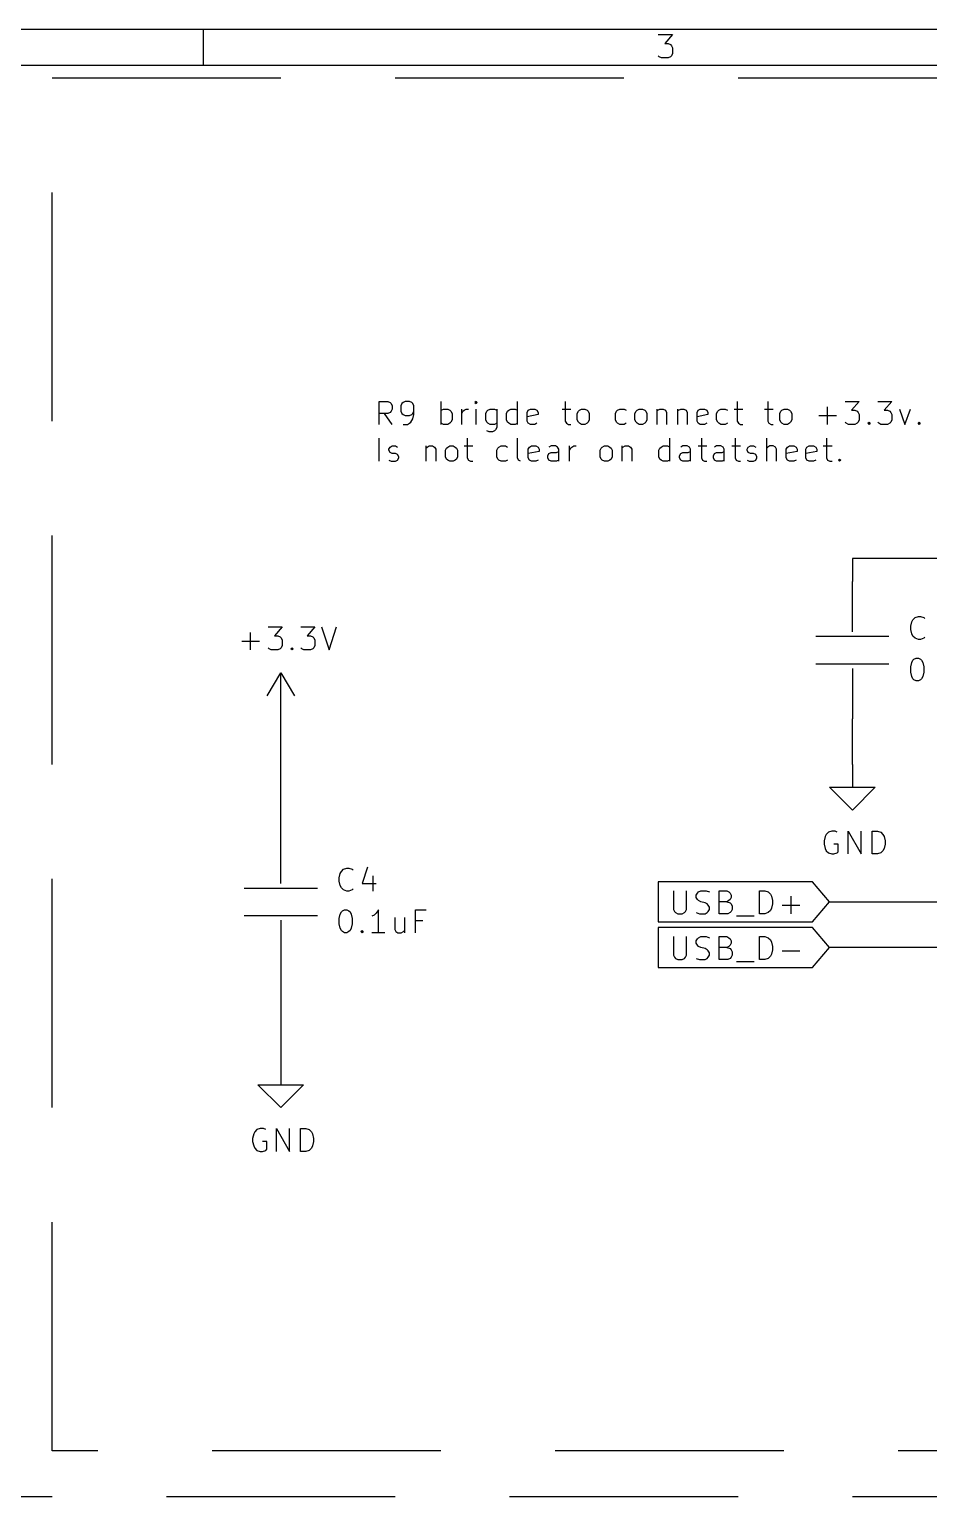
# Model space of a CAD drawing. Extents: x 0.4 to 16.1, y -11.3 to -0.4.
# Drawn here: x 3.95 to 5.917, y -3.6 to -0.394 of the extents above; entities that cross this region are included whole.
import ezdxf

# ---------------------------------------------------------------- set-up
doc = ezdxf.new("R2010")
doc.units = 0
doc.header["$MEASUREMENT"] = 0
doc.linetypes.add('DASHED', pattern=[0.75, 0.5, -0.25])
for name, color, linetype in [('BROWN2', 54, 'CONTINUOUS'), ('MAGENTA2', 6, 'CONTINUOUS'), ('MAGENTA3', 221, 'CONTINUOUS'), ('RED3', 11, 'CONTINUOUS')]:
    doc.layers.add(name, color=color, linetype=linetype)

msp = doc.modelspace()

# ---------------------------------------------------------------- linework, layer by layer
at = {"layer": 'BROWN2', "linetype": 'CONTINUOUS'}
for p, q in [((16.1413, -0.3937), (0.3937, -0.3937)), ((4.33071, -0.47244), (4.33071, -0.3937)), ((5.32522, -0.40504), (5.35691, -0.40504)), ((5.35691, -0.40504), (5.33985, -0.42454)), ((5.33985, -0.42454), (5.34716, -0.42454)), ((5.34716, -0.42454), (5.35203, -0.42698)), ((5.35203, -0.42698), (5.35447, -0.42941)), ((5.35447, -0.42941), (5.35691, -0.43429)), ((5.35691, -0.44647), (5.35447, -0.45135)), ((5.35691, -0.43429), (5.35691, -0.44647)), ((16.0626, -0.47244), (0.47244, -0.47244)), ((5.32766, -0.45378), (5.32522, -0.45135)), ((5.33254, -0.45622), (5.32766, -0.45378)), ((5.34716, -0.45622), (5.33254, -0.45622)), ((5.35203, -0.45378), (5.34716, -0.45622)), ((5.35447, -0.45135), (5.35203, -0.45378)), ((5.75, -1.71), (5.75, -1.6)), ((5.67, -1.72), (5.83, -1.72)), ((5.67, -1.78), (5.83, -1.78)), ((5.75, -1.79), (5.75, -1.9)), ((4.47, -1.85), (4.5, -1.8)), ((4.5, -1.9), (4.5, -1.8)), ((4.5, -1.8), (4.53, -1.85)), ((5.75, -2), (5.75, -2.05)), ((5.75, -2.1), (5.7, -2.05)), ((5.7, -2.05), (5.75, -2.05)), ((5.75, -2.05), (5.8, -2.05)), ((5.8, -2.05), (5.75, -2.1)), ((4.5, -2.26), (4.5, -2.15)), ((4.42, -2.27), (4.58, -2.27)), ((5.6625, -2.25624), (5.32498, -2.25624)), ((5.32498, -2.25624), (5.32498, -2.3)), ((5.35878, -2.27619), (5.35878, -2.31667)), ((5.38735, -2.31667), (5.38735, -2.27619)), ((5.41354, -2.27857), (5.4183, -2.27619)), ((5.4183, -2.27619), (5.4302, -2.27619)), ((5.4302, -2.27619), (5.43735, -2.27857)), ((5.45878, -2.32619), (5.45878, -2.27619)), ((5.45878, -2.27619), (5.47544, -2.27619)), ((5.47544, -2.27619), (5.4802, -2.27857)), ((5.54687, -2.32619), (5.54687, -2.27619)), ((5.54687, -2.27619), (5.55878, -2.27619)), ((5.55878, -2.27619), (5.56592, -2.27857)), ((5.7, -2.3), (5.6625, -2.25624)), ((5.32498, -2.3), (5.32498, -2.34376)), ((5.40878, -2.28572), (5.41116, -2.28095)), ((5.40878, -2.29048), (5.40878, -2.28572)), ((5.41116, -2.29524), (5.40878, -2.29048)), ((5.41116, -2.28095), (5.41354, -2.27857)), ((5.41354, -2.29762), (5.41116, -2.29524)), ((5.4183, -2.3), (5.41354, -2.29762)), ((5.42782, -2.30238), (5.4183, -2.3)), ((5.43259, -2.30476), (5.42782, -2.30238)), ((5.43497, -2.30715), (5.43259, -2.30476)), ((5.43735, -2.31191), (5.43497, -2.30715)), ((5.47544, -2.3), (5.45878, -2.3)), ((5.4802, -2.29762), (5.47544, -2.3)), ((5.47544, -2.3), (5.48259, -2.30238)), ((5.4802, -2.27857), (5.48259, -2.28095)), ((5.48259, -2.29524), (5.4802, -2.29762)), ((5.48259, -2.28095), (5.48497, -2.28572)), ((5.48497, -2.29048), (5.48259, -2.29524)), ((5.48259, -2.30238), (5.48497, -2.30476)), ((5.48497, -2.28572), (5.48497, -2.29048)), ((5.48497, -2.30476), (5.48735, -2.30952)), ((5.56592, -2.27857), (5.57068, -2.28333)), ((5.57068, -2.28333), (5.57306, -2.2881)), ((5.57306, -2.2881), (5.57544, -2.29762)), ((5.57544, -2.30476), (5.57306, -2.31429)), ((5.57544, -2.29762), (5.57544, -2.30476)), ((5.59687, -2.30715), (5.63497, -2.30715)), ((5.61592, -2.32619), (5.61592, -2.2881)), ((5.6625, -2.34376), (5.7, -2.3)), ((4.42, -2.33), (4.58, -2.33)), ((4.5, -2.34), (4.5, -2.45)), ((5.35878, -2.31667), (5.36116, -2.32143)), ((5.36116, -2.32143), (5.36354, -2.32381)), ((5.36354, -2.32381), (5.3683, -2.32619)), ((5.3683, -2.32619), (5.37782, -2.32619)), ((5.37782, -2.32619), (5.38259, -2.32381)), ((5.38259, -2.32381), (5.38497, -2.32143)), ((5.38497, -2.32143), (5.38735, -2.31667)), ((5.40878, -2.32381), (5.41592, -2.32619)), ((5.41592, -2.32619), (5.42782, -2.32619)), ((5.42782, -2.32619), (5.43259, -2.32381)), ((5.43259, -2.32381), (5.43497, -2.32143)), ((5.43497, -2.32143), (5.43735, -2.31667)), ((5.43735, -2.31667), (5.43735, -2.31191)), ((5.47782, -2.32619), (5.45878, -2.32619)), ((5.48259, -2.32381), (5.47782, -2.32619)), ((5.48497, -2.32143), (5.48259, -2.32381)), ((5.48735, -2.31667), (5.48497, -2.32143)), ((5.48735, -2.30952), (5.48735, -2.31667)), ((5.49687, -2.33095), (5.53497, -2.33095)), ((5.55878, -2.32619), (5.54687, -2.32619)), ((5.56592, -2.32381), (5.55878, -2.32619)), ((5.57068, -2.31905), (5.56592, -2.32381)), ((5.57306, -2.31429), (5.57068, -2.31905)), ((5.32498, -2.34376), (5.6625, -2.34376)), ((5.6625, -2.35624), (5.32498, -2.35624)), ((5.32498, -2.35624), (5.32498, -2.4)), ((5.7, -2.4), (5.6625, -2.35624)), ((5.32498, -2.4), (5.32498, -2.44376)), ((5.35878, -2.37619), (5.35878, -2.41667)), ((5.38735, -2.41667), (5.38735, -2.37619)), ((5.40878, -2.38572), (5.41116, -2.38095)), ((5.40878, -2.39048), (5.40878, -2.38572)), ((5.41116, -2.39524), (5.40878, -2.39048)), ((5.41116, -2.38095), (5.41354, -2.37857)), ((5.41354, -2.39762), (5.41116, -2.39524)), ((5.41354, -2.37857), (5.4183, -2.37619)), ((5.4183, -2.4), (5.41354, -2.39762)), ((5.4183, -2.37619), (5.4302, -2.37619)), ((5.42782, -2.40238), (5.4183, -2.4)), ((5.43259, -2.40476), (5.42782, -2.40238)), ((5.4302, -2.37619), (5.43735, -2.37857)), ((5.45878, -2.42619), (5.45878, -2.37619)), ((5.45878, -2.37619), (5.47544, -2.37619)), ((5.47544, -2.4), (5.45878, -2.4)), ((5.47544, -2.37619), (5.4802, -2.37857)), ((5.4802, -2.39762), (5.47544, -2.4)), ((5.47544, -2.4), (5.48259, -2.40238)), ((5.4802, -2.37857), (5.48259, -2.38095)), ((5.48259, -2.39524), (5.4802, -2.39762)), ((5.48259, -2.38095), (5.48497, -2.38572)), ((5.48497, -2.39048), (5.48259, -2.39524)), ((5.48259, -2.40238), (5.48497, -2.40476)), ((5.48497, -2.38572), (5.48497, -2.39048)), ((5.54687, -2.42619), (5.54687, -2.37619)), ((5.54687, -2.37619), (5.55878, -2.37619)), ((5.55878, -2.37619), (5.56592, -2.37857)), ((5.56592, -2.37857), (5.57068, -2.38333)), ((5.57068, -2.38333), (5.57306, -2.3881)), ((5.57306, -2.3881), (5.57544, -2.39762)), ((5.57544, -2.39762), (5.57544, -2.40476)), ((5.6625, -2.44376), (5.7, -2.4)), ((5.35878, -2.41667), (5.36116, -2.42143)), ((5.36116, -2.42143), (5.36354, -2.42381)), ((5.36354, -2.42381), (5.3683, -2.42619)), ((5.3683, -2.42619), (5.37782, -2.42619)), ((5.37782, -2.42619), (5.38259, -2.42381)), ((5.38259, -2.42381), (5.38497, -2.42143)), ((5.38497, -2.42143), (5.38735, -2.41667)), ((5.40878, -2.42381), (5.41592, -2.42619)), ((5.41592, -2.42619), (5.42782, -2.42619)), ((5.42782, -2.42619), (5.43259, -2.42381)), ((5.43497, -2.40715), (5.43259, -2.40476)), ((5.43259, -2.42381), (5.43497, -2.42143)), ((5.43735, -2.41191), (5.43497, -2.40715)), ((5.43497, -2.42143), (5.43735, -2.41667)), ((5.43735, -2.41667), (5.43735, -2.41191)), ((5.47782, -2.42619), (5.45878, -2.42619)), ((5.48259, -2.42381), (5.47782, -2.42619)), ((5.48497, -2.42143), (5.48259, -2.42381)), ((5.48497, -2.40476), (5.48735, -2.40952)), ((5.48735, -2.41667), (5.48497, -2.42143)), ((5.48735, -2.40952), (5.48735, -2.41667)), ((5.49687, -2.43095), (5.53497, -2.43095)), ((5.55878, -2.42619), (5.54687, -2.42619)), ((5.56592, -2.42381), (5.55878, -2.42619)), ((5.57068, -2.41905), (5.56592, -2.42381)), ((5.57306, -2.41429), (5.57068, -2.41905)), ((5.57544, -2.40476), (5.57306, -2.41429)), ((5.59687, -2.40715), (5.63497, -2.40715)), ((5.32498, -2.44376), (5.6625, -2.44376)), ((4.5, -2.65), (4.5, -2.7)), ((4.5, -2.75), (4.45, -2.7)), ((4.45, -2.7), (4.5, -2.7)), ((4.5, -2.7), (4.55, -2.7)), ((4.55, -2.7), (4.5, -2.75))]:
    msp.add_line(p, q, dxfattribs=at)
at = {"layer": 'MAGENTA2', "linetype": 'CONTINUOUS'}
for p, q in [((5.87765, -1.69805), (5.88003, -1.68852)), ((5.87765, -1.70519), (5.87765, -1.69805)), ((5.88003, -1.68852), (5.88241, -1.68376)), ((5.88241, -1.68376), (5.88717, -1.679)), ((5.88717, -1.679), (5.89431, -1.67662)), ((5.89431, -1.67662), (5.89907, -1.67662)), ((5.89907, -1.67662), (5.90622, -1.679)), ((5.90622, -1.679), (5.9086, -1.68138)), ((4.415, -1.73057), (4.45309, -1.73057)), ((4.43405, -1.74962), (4.43405, -1.71152)), ((4.47214, -1.69962), (4.50309, -1.69962)), ((4.50309, -1.69962), (4.48643, -1.71867)), ((4.48643, -1.71867), (4.49357, -1.71867)), ((4.49357, -1.71867), (4.49833, -1.72105)), ((4.49833, -1.72105), (4.50071, -1.72343)), ((4.50071, -1.72343), (4.50309, -1.72819)), ((4.50309, -1.72819), (4.50309, -1.74009)), ((4.54357, -1.69962), (4.57452, -1.69962)), ((4.57452, -1.69962), (4.55785, -1.71867)), ((4.55785, -1.71867), (4.565, -1.71867)), ((4.565, -1.71867), (4.56976, -1.72105)), ((4.56976, -1.72105), (4.57214, -1.72343)), ((4.57214, -1.72343), (4.57452, -1.72819)), ((4.57452, -1.72819), (4.57452, -1.74009)), ((4.58881, -1.69962), (4.60547, -1.74962)), ((4.60547, -1.74962), (4.62214, -1.69962)), ((5.88003, -1.71471), (5.87765, -1.70519)), ((5.88241, -1.71947), (5.88003, -1.71471)), ((5.88717, -1.72424), (5.88241, -1.71947)), ((5.89431, -1.72662), (5.88717, -1.72424)), ((5.89907, -1.72662), (5.89431, -1.72662)), ((5.90622, -1.72424), (5.89907, -1.72662)), ((5.9086, -1.72185), (5.90622, -1.72424)), ((4.47452, -1.74724), (4.47214, -1.74485)), ((4.47928, -1.74962), (4.47452, -1.74724)), ((4.49357, -1.74962), (4.47928, -1.74962)), ((4.49833, -1.74724), (4.49357, -1.74962)), ((4.50071, -1.74485), (4.49833, -1.74724)), ((4.50309, -1.74009), (4.50071, -1.74485)), ((4.52214, -1.74724), (4.52452, -1.74485)), ((4.52452, -1.74962), (4.52214, -1.74724)), ((4.52452, -1.74485), (4.5269, -1.74724)), ((4.52452, -1.74485), (4.52452, -1.74962)), ((4.5269, -1.74724), (4.52452, -1.74962)), ((4.54595, -1.74724), (4.54357, -1.74485)), ((4.55071, -1.74962), (4.54595, -1.74724)), ((4.565, -1.74962), (4.55071, -1.74962)), ((4.56976, -1.74724), (4.565, -1.74962)), ((4.57214, -1.74485), (4.56976, -1.74724)), ((4.57452, -1.74009), (4.57214, -1.74485)), ((5.87765, -1.78667), (5.88003, -1.77714)), ((5.87765, -1.79857), (5.87765, -1.78667)), ((5.88003, -1.77714), (5.88241, -1.77238)), ((5.88241, -1.77238), (5.88479, -1.77)), ((5.88479, -1.77), (5.88955, -1.76762)), ((5.88955, -1.76762), (5.89431, -1.76762)), ((5.89431, -1.76762), (5.89907, -1.77)), ((5.89907, -1.77), (5.90146, -1.77238)), ((5.90146, -1.77238), (5.90384, -1.77714)), ((5.90384, -1.77714), (5.90622, -1.78667)), ((5.90622, -1.78667), (5.90622, -1.79857)), ((5.88003, -1.80809), (5.87765, -1.79857)), ((5.88241, -1.81285), (5.88003, -1.80809)), ((5.88479, -1.81524), (5.88241, -1.81285)), ((5.88955, -1.81762), (5.88479, -1.81524)), ((5.89431, -1.81762), (5.88955, -1.81762)), ((5.89907, -1.81524), (5.89431, -1.81762)), ((5.90146, -1.81285), (5.89907, -1.81524)), ((5.90384, -1.80809), (5.90146, -1.81285)), ((5.90622, -1.79857), (5.90384, -1.80809)), ((5.69785, -2.148), (5.69309, -2.15276)), ((5.705, -2.14562), (5.69785, -2.148)), ((5.71214, -2.14562), (5.705, -2.14562)), ((5.7169, -2.148), (5.71214, -2.14562)), ((5.74071, -2.19562), (5.74071, -2.14562)), ((5.74071, -2.14562), (5.76928, -2.19562)), ((5.76928, -2.19562), (5.76928, -2.14562)), ((5.79309, -2.19562), (5.79309, -2.14562)), ((5.79309, -2.14562), (5.805, -2.14562)), ((5.805, -2.14562), (5.81214, -2.148)), ((5.81214, -2.148), (5.8169, -2.15276)), ((5.69071, -2.15752), (5.68833, -2.16705)), ((5.68833, -2.16705), (5.68833, -2.17419)), ((5.68833, -2.17419), (5.69071, -2.18371)), ((5.69309, -2.15276), (5.69071, -2.15752)), ((5.71928, -2.17419), (5.70976, -2.17419)), ((5.71928, -2.19085), (5.71928, -2.17419)), ((5.8169, -2.15276), (5.81928, -2.15752)), ((5.81928, -2.15752), (5.82167, -2.16705)), ((5.82167, -2.17419), (5.81928, -2.18371)), ((5.82167, -2.16705), (5.82167, -2.17419)), ((5.69071, -2.18371), (5.69309, -2.18847)), ((5.69309, -2.18847), (5.69785, -2.19324)), ((5.69785, -2.19324), (5.705, -2.19562)), ((5.705, -2.19562), (5.70976, -2.19562)), ((5.70976, -2.19562), (5.7169, -2.19324)), ((5.7169, -2.19324), (5.71928, -2.19085)), ((5.805, -2.19562), (5.79309, -2.19562)), ((5.81214, -2.19324), (5.805, -2.19562)), ((5.8169, -2.18847), (5.81214, -2.19324)), ((5.81928, -2.18371), (5.8169, -2.18847)), ((4.62765, -2.24805), (4.63003, -2.23852)), ((4.63003, -2.23852), (4.63241, -2.23376)), ((4.63241, -2.23376), (4.63717, -2.229)), ((4.63717, -2.229), (4.64431, -2.22662)), ((4.64431, -2.22662), (4.64907, -2.22662)), ((4.64907, -2.22662), (4.65622, -2.229)), ((4.65622, -2.229), (4.6586, -2.23138)), ((4.68955, -2.22424), (4.67765, -2.25995)), ((4.70146, -2.24328), (4.70146, -2.27662)), ((4.62765, -2.25519), (4.62765, -2.24805)), ((4.63003, -2.26471), (4.62765, -2.25519)), ((4.63241, -2.26947), (4.63003, -2.26471)), ((4.63717, -2.27424), (4.63241, -2.26947)), ((4.64431, -2.27662), (4.63717, -2.27424)), ((4.65622, -2.27424), (4.64907, -2.27662)), ((4.6586, -2.27185), (4.65622, -2.27424)), ((4.67765, -2.25995), (4.7086, -2.25995)), ((4.64907, -2.27662), (4.64431, -2.27662)), ((4.62765, -2.33667), (4.63003, -2.32714)), ((4.62765, -2.34857), (4.62765, -2.33667)), ((4.63003, -2.32714), (4.63241, -2.32238)), ((4.63241, -2.32238), (4.63479, -2.32)), ((4.63479, -2.32), (4.63955, -2.31762)), ((4.63955, -2.31762), (4.64431, -2.31762)), ((4.64431, -2.31762), (4.64907, -2.32)), ((4.64907, -2.32), (4.65146, -2.32238)), ((4.65146, -2.32238), (4.65384, -2.32714)), ((4.65384, -2.32714), (4.65622, -2.33667)), ((4.65622, -2.33667), (4.65622, -2.34857)), ((4.70384, -2.32952), (4.69907, -2.3319)), ((4.7086, -2.32476), (4.70384, -2.32952)), ((4.71336, -2.31762), (4.7086, -2.32476)), ((4.71336, -2.36762), (4.71336, -2.31762)), ((4.74907, -2.33428), (4.74907, -2.36047)), ((4.7705, -2.33428), (4.7705, -2.36762)), ((4.79431, -2.36762), (4.79431, -2.31762)), ((4.79431, -2.31762), (4.81812, -2.31762)), ((4.63003, -2.35809), (4.62765, -2.34857)), ((4.63241, -2.36285), (4.63003, -2.35809)), ((4.63479, -2.36524), (4.63241, -2.36285)), ((4.63955, -2.36762), (4.63479, -2.36524)), ((4.64431, -2.36762), (4.63955, -2.36762)), ((4.64907, -2.36524), (4.64431, -2.36762)), ((4.65146, -2.36285), (4.64907, -2.36524)), ((4.65384, -2.35809), (4.65146, -2.36285)), ((4.65622, -2.34857), (4.65384, -2.35809)), ((4.67527, -2.36524), (4.67765, -2.36285)), ((4.67765, -2.36762), (4.67527, -2.36524)), ((4.67765, -2.36285), (4.68003, -2.36524)), ((4.67765, -2.36285), (4.67765, -2.36762)), ((4.68003, -2.36524), (4.67765, -2.36762)), ((4.72765, -2.36762), (4.69907, -2.36762)), ((4.74907, -2.36047), (4.75146, -2.36524)), ((4.75146, -2.36524), (4.75622, -2.36762)), ((4.75622, -2.36762), (4.76336, -2.36762)), ((4.76336, -2.36762), (4.76812, -2.36524)), ((4.76812, -2.36524), (4.7705, -2.36285)), ((4.81098, -2.34143), (4.79431, -2.34143)), ((4.44071, -2.80752), (4.43833, -2.81705)), ((4.43833, -2.81705), (4.43833, -2.82419)), ((4.44309, -2.80276), (4.44071, -2.80752)), ((4.44785, -2.798), (4.44309, -2.80276)), ((4.455, -2.79562), (4.44785, -2.798)), ((4.46214, -2.79562), (4.455, -2.79562)), ((4.4669, -2.798), (4.46214, -2.79562)), ((4.49071, -2.84562), (4.49071, -2.79562)), ((4.49071, -2.79562), (4.51928, -2.84562)), ((4.51928, -2.84562), (4.51928, -2.79562)), ((4.54309, -2.84562), (4.54309, -2.79562)), ((4.54309, -2.79562), (4.555, -2.79562)), ((4.555, -2.79562), (4.56214, -2.798)), ((4.56214, -2.798), (4.5669, -2.80276)), ((4.5669, -2.80276), (4.56928, -2.80752)), ((4.56928, -2.80752), (4.57167, -2.81705)), ((4.57167, -2.81705), (4.57167, -2.82419)), ((4.43833, -2.82419), (4.44071, -2.83371)), ((4.44071, -2.83371), (4.44309, -2.83847)), ((4.44309, -2.83847), (4.44785, -2.84324)), ((4.44785, -2.84324), (4.455, -2.84562)), ((4.455, -2.84562), (4.45976, -2.84562)), ((4.46928, -2.82419), (4.45976, -2.82419)), ((4.45976, -2.84562), (4.4669, -2.84324)), ((4.4669, -2.84324), (4.46928, -2.84085)), ((4.46928, -2.84085), (4.46928, -2.82419)), ((4.555, -2.84562), (4.54309, -2.84562)), ((4.56214, -2.84324), (4.555, -2.84562)), ((4.5669, -2.83847), (4.56214, -2.84324)), ((4.56928, -2.83371), (4.5669, -2.83847)), ((4.57167, -2.82419), (4.56928, -2.83371))]:
    msp.add_line(p, q, dxfattribs=at)
at = {"layer": 'MAGENTA3', "linetype": 'CONTINUOUS'}
for p, q in [((6.3, -1.55), (5.75, -1.55)), ((5.75, -1.55), (5.75, -1.6)), ((4.5, -2.15), (4.5, -1.9)), ((5.75, -2), (5.75, -1.9)), ((5.7, -2.3), (6, -2.3)), ((6, -2.4), (5.7, -2.4)), ((4.5, -2.45), (4.5, -2.65))]:
    msp.add_line(p, q, dxfattribs=at)
at = {"layer": 'RED3', "linetype": 'DASHED'}
for p, q in [((4, -3.5), (4, -0.5)), ((4, -0.5), (8.6, -0.5)), ((8.6, -3.5), (4, -3.5)), ((0.5, -3.6), (6.5, -3.6))]:
    msp.add_line(p, q, dxfattribs=at)
at = {"layer": 'RED3', "linetype": 'CONTINUOUS'}
for p, q in [((4.71503, -1.25687), (4.71503, -1.20687)), ((4.71503, -1.20687), (4.73407, -1.20687)), ((4.73407, -1.20687), (4.73884, -1.20925)), ((4.73884, -1.20925), (4.74122, -1.21163)), ((4.74122, -1.21163), (4.7436, -1.21639)), ((4.7436, -1.21639), (4.7436, -1.22353)), ((4.76503, -1.21163), (4.76265, -1.21639)), ((4.76265, -1.21639), (4.76265, -1.2283)), ((4.76741, -1.20925), (4.76503, -1.21163)), ((4.77217, -1.20687), (4.76741, -1.20925)), ((4.7817, -1.20687), (4.77217, -1.20687)), ((4.78646, -1.20925), (4.7817, -1.20687)), ((4.78884, -1.21163), (4.78646, -1.20925)), ((4.79122, -1.21639), (4.78884, -1.21163)), ((4.79122, -1.23544), (4.79122, -1.21639)), ((4.85074, -1.25687), (4.85074, -1.20687)), ((4.92693, -1.20687), (4.92455, -1.20925)), ((4.92455, -1.20925), (4.92693, -1.21163)), ((4.92931, -1.20925), (4.92693, -1.20687)), ((4.92693, -1.20687), (4.92693, -1.21163)), ((4.92693, -1.21163), (4.92931, -1.20925)), ((5.01741, -1.25687), (5.01741, -1.20687)), ((5.12217, -1.20687), (5.12217, -1.24972)), ((5.49836, -1.20687), (5.49836, -1.24972)), ((5.56503, -1.20687), (5.56503, -1.24972)), ((5.73407, -1.20687), (5.76503, -1.20687)), ((5.76503, -1.20687), (5.74836, -1.22591)), ((5.8055, -1.20687), (5.83646, -1.20687)), ((5.83646, -1.20687), (5.81979, -1.22591)), ((4.73407, -1.23306), (4.71503, -1.23306)), ((4.7436, -1.25687), (4.72693, -1.23306)), ((4.73884, -1.23067), (4.73407, -1.23306)), ((4.74122, -1.2283), (4.73884, -1.23067)), ((4.7436, -1.22353), (4.74122, -1.2283)), ((4.76265, -1.2283), (4.76503, -1.23306)), ((4.76503, -1.23306), (4.76741, -1.23544)), ((4.76741, -1.23544), (4.77217, -1.23782)), ((4.77217, -1.23782), (4.7817, -1.23782)), ((4.7817, -1.23782), (4.78646, -1.23544)), ((4.78407, -1.2521), (4.78884, -1.24496)), ((4.78646, -1.23544), (4.78884, -1.23306)), ((4.78884, -1.23306), (4.79122, -1.2283)), ((4.78884, -1.24496), (4.79122, -1.23544)), ((4.85074, -1.22591), (4.8555, -1.22353)), ((4.8555, -1.22353), (4.86503, -1.22353)), ((4.86503, -1.22353), (4.86979, -1.22591)), ((4.86979, -1.22591), (4.87217, -1.2283)), ((4.87217, -1.2283), (4.87455, -1.23306)), ((4.87455, -1.24734), (4.87217, -1.2521)), ((4.87455, -1.23306), (4.87455, -1.24734)), ((4.89598, -1.25687), (4.89598, -1.22353)), ((4.89598, -1.23306), (4.89836, -1.2283)), ((4.89836, -1.2283), (4.90074, -1.22591)), ((4.90074, -1.22591), (4.9055, -1.22353)), ((4.9055, -1.22353), (4.91027, -1.22353)), ((4.92693, -1.25687), (4.92693, -1.22353)), ((4.94836, -1.23306), (4.95074, -1.2283)), ((4.94836, -1.24734), (4.94836, -1.23306)), ((4.95074, -1.2521), (4.94836, -1.24734)), ((4.95074, -1.2283), (4.95313, -1.22591)), ((4.95313, -1.22591), (4.95789, -1.22353)), ((4.95789, -1.22353), (4.96741, -1.22353)), ((4.96741, -1.22353), (4.97217, -1.22591)), ((4.97217, -1.22353), (4.97217, -1.26401)), ((4.9936, -1.23306), (4.99598, -1.2283)), ((4.9936, -1.24734), (4.9936, -1.23306)), ((4.99598, -1.2521), (4.9936, -1.24734)), ((4.99598, -1.2283), (4.99836, -1.22591)), ((4.99836, -1.22591), (5.00313, -1.22353)), ((5.00313, -1.22353), (5.01265, -1.22353)), ((5.01265, -1.22353), (5.01741, -1.22591)), ((5.03884, -1.23067), (5.04122, -1.22591)), ((5.03884, -1.24972), (5.03884, -1.23067)), ((5.06265, -1.23544), (5.03884, -1.2402)), ((5.04122, -1.25448), (5.03884, -1.24972)), ((5.04122, -1.22591), (5.04598, -1.22353)), ((5.04598, -1.22353), (5.0555, -1.22353)), ((5.0555, -1.22353), (5.06027, -1.22591)), ((5.06027, -1.22591), (5.06265, -1.23067)), ((5.06265, -1.23067), (5.06265, -1.23544)), ((5.11503, -1.22353), (5.13407, -1.22353)), ((5.12217, -1.24972), (5.12455, -1.25448)), ((5.14836, -1.23306), (5.15074, -1.2283)), ((5.14836, -1.24734), (5.14836, -1.23306)), ((5.15074, -1.2521), (5.14836, -1.24734)), ((5.15074, -1.2283), (5.15313, -1.22591)), ((5.15313, -1.22591), (5.15789, -1.22353)), ((5.15789, -1.22353), (5.16503, -1.22353)), ((5.16503, -1.22353), (5.16979, -1.22591)), ((5.16979, -1.22591), (5.17217, -1.2283)), ((5.17217, -1.2283), (5.17455, -1.23306)), ((5.17455, -1.24734), (5.17217, -1.2521)), ((5.17455, -1.23306), (5.17455, -1.24734)), ((5.2317, -1.23306), (5.23407, -1.2283)), ((5.2317, -1.24734), (5.2317, -1.23306)), ((5.23407, -1.2521), (5.2317, -1.24734)), ((5.23407, -1.2283), (5.23646, -1.22591)), ((5.23646, -1.22591), (5.24122, -1.22353)), ((5.24122, -1.22353), (5.25074, -1.22353)), ((5.25074, -1.22353), (5.2555, -1.22591)), ((5.27455, -1.23306), (5.27693, -1.2283)), ((5.27455, -1.24734), (5.27455, -1.23306)), ((5.27693, -1.2521), (5.27455, -1.24734)), ((5.27693, -1.2283), (5.27931, -1.22591)), ((5.27931, -1.22591), (5.28407, -1.22353)), ((5.28407, -1.22353), (5.29122, -1.22353)), ((5.29122, -1.22353), (5.29598, -1.22591)), ((5.29598, -1.22591), (5.29836, -1.2283)), ((5.29836, -1.2283), (5.30074, -1.23306)), ((5.30074, -1.24734), (5.29836, -1.2521)), ((5.30074, -1.23306), (5.30074, -1.24734)), ((5.32217, -1.22353), (5.32217, -1.25687)), ((5.32217, -1.2283), (5.32455, -1.22591)), ((5.32455, -1.22591), (5.32931, -1.22353)), ((5.32931, -1.22353), (5.33646, -1.22353)), ((5.33646, -1.22353), (5.34122, -1.22591)), ((5.34122, -1.22591), (5.3436, -1.23067)), ((5.3436, -1.23067), (5.3436, -1.25687)), ((5.36741, -1.22353), (5.36741, -1.25687)), ((5.36741, -1.2283), (5.36979, -1.22591)), ((5.36979, -1.22591), (5.37455, -1.22353)), ((5.37455, -1.22353), (5.3817, -1.22353)), ((5.3817, -1.22353), (5.38646, -1.22591)), ((5.38646, -1.22591), (5.38884, -1.23067)), ((5.38884, -1.23067), (5.38884, -1.25687)), ((5.41027, -1.23067), (5.41265, -1.22591)), ((5.41027, -1.24972), (5.41027, -1.23067)), ((5.43407, -1.23544), (5.41027, -1.2402)), ((5.41265, -1.25448), (5.41027, -1.24972)), ((5.41265, -1.22591), (5.41741, -1.22353)), ((5.41741, -1.22353), (5.42693, -1.22353)), ((5.42693, -1.22353), (5.4317, -1.22591)), ((5.4317, -1.22591), (5.43407, -1.23067)), ((5.43407, -1.23067), (5.43407, -1.23544)), ((5.45313, -1.23306), (5.4555, -1.2283)), ((5.45313, -1.24734), (5.45313, -1.23306)), ((5.4555, -1.2521), (5.45313, -1.24734)), ((5.4555, -1.2283), (5.45789, -1.22591)), ((5.45789, -1.22591), (5.46265, -1.22353)), ((5.46265, -1.22353), (5.47217, -1.22353)), ((5.47217, -1.22353), (5.47693, -1.22591)), ((5.49122, -1.22353), (5.51027, -1.22353)), ((5.49836, -1.24972), (5.50074, -1.25448)), ((5.55789, -1.22353), (5.57693, -1.22353)), ((5.56503, -1.24972), (5.56741, -1.25448)), ((5.59122, -1.23306), (5.5936, -1.2283)), ((5.59122, -1.24734), (5.59122, -1.23306)), ((5.5936, -1.2521), (5.59122, -1.24734)), ((5.5936, -1.2283), (5.59598, -1.22591)), ((5.59598, -1.22591), (5.60074, -1.22353)), ((5.60074, -1.22353), (5.60789, -1.22353)), ((5.60789, -1.22353), (5.61265, -1.22591)), ((5.61265, -1.22591), (5.61503, -1.2283)), ((5.61503, -1.2283), (5.61741, -1.23306)), ((5.61741, -1.24734), (5.61503, -1.2521)), ((5.61741, -1.23306), (5.61741, -1.24734)), ((5.67693, -1.23782), (5.71503, -1.23782)), ((5.69598, -1.25687), (5.69598, -1.21877)), ((5.74836, -1.22591), (5.7555, -1.22591)), ((5.7555, -1.22591), (5.76027, -1.2283)), ((5.76027, -1.2283), (5.76265, -1.23067)), ((5.76265, -1.23067), (5.76503, -1.23544)), ((5.76503, -1.24734), (5.76265, -1.2521)), ((5.76503, -1.23544), (5.76503, -1.24734)), ((5.81979, -1.22591), (5.82693, -1.22591)), ((5.82693, -1.22591), (5.8317, -1.2283)), ((5.8317, -1.2283), (5.83407, -1.23067)), ((5.83407, -1.23067), (5.83646, -1.23544)), ((5.83646, -1.24734), (5.83407, -1.2521)), ((5.83646, -1.23544), (5.83646, -1.24734)), ((5.85313, -1.22353), (5.86503, -1.25687)), ((5.86503, -1.25687), (5.87693, -1.22353)), ((4.76741, -1.25687), (4.77693, -1.25687)), ((4.77693, -1.25687), (4.7817, -1.25448)), ((4.7817, -1.25448), (4.78407, -1.2521)), ((4.8555, -1.25687), (4.85074, -1.25448)), ((4.86503, -1.25687), (4.8555, -1.25687)), ((4.86979, -1.25448), (4.86503, -1.25687)), ((4.87217, -1.2521), (4.86979, -1.25448)), ((4.95313, -1.25448), (4.95074, -1.2521)), ((4.9555, -1.27353), (4.95074, -1.27115)), ((4.95789, -1.25687), (4.95313, -1.25448)), ((4.96265, -1.27353), (4.9555, -1.27353)), ((4.96741, -1.25687), (4.95789, -1.25687)), ((4.96741, -1.27115), (4.96265, -1.27353)), ((4.97217, -1.25448), (4.96741, -1.25687)), ((4.96979, -1.26877), (4.96741, -1.27115)), ((4.97217, -1.26401), (4.96979, -1.26877)), ((4.99836, -1.25448), (4.99598, -1.2521)), ((5.00313, -1.25687), (4.99836, -1.25448)), ((5.01265, -1.25687), (5.00313, -1.25687)), ((5.01741, -1.25448), (5.01265, -1.25687)), ((5.04598, -1.25687), (5.04122, -1.25448)), ((5.0555, -1.25687), (5.04598, -1.25687)), ((5.06027, -1.25448), (5.0555, -1.25687)), ((5.12455, -1.25448), (5.12931, -1.25687)), ((5.12931, -1.25687), (5.13407, -1.25687)), ((5.15313, -1.25448), (5.15074, -1.2521)), ((5.15789, -1.25687), (5.15313, -1.25448)), ((5.16503, -1.25687), (5.15789, -1.25687)), ((5.16979, -1.25448), (5.16503, -1.25687)), ((5.17217, -1.2521), (5.16979, -1.25448)), ((5.23646, -1.25448), (5.23407, -1.2521)), ((5.24122, -1.25687), (5.23646, -1.25448)), ((5.25074, -1.25687), (5.24122, -1.25687)), ((5.2555, -1.25448), (5.25074, -1.25687)), ((5.27931, -1.25448), (5.27693, -1.2521)), ((5.28407, -1.25687), (5.27931, -1.25448)), ((5.29122, -1.25687), (5.28407, -1.25687)), ((5.29598, -1.25448), (5.29122, -1.25687)), ((5.29836, -1.2521), (5.29598, -1.25448)), ((5.41741, -1.25687), (5.41265, -1.25448)), ((5.42693, -1.25687), (5.41741, -1.25687)), ((5.4317, -1.25448), (5.42693, -1.25687)), ((5.45789, -1.25448), (5.4555, -1.2521)), ((5.46265, -1.25687), (5.45789, -1.25448)), ((5.47217, -1.25687), (5.46265, -1.25687)), ((5.47693, -1.25448), (5.47217, -1.25687)), ((5.50074, -1.25448), (5.5055, -1.25687)), ((5.5055, -1.25687), (5.51027, -1.25687)), ((5.56741, -1.25448), (5.57217, -1.25687)), ((5.57217, -1.25687), (5.57693, -1.25687)), ((5.59598, -1.25448), (5.5936, -1.2521)), ((5.60074, -1.25687), (5.59598, -1.25448)), ((5.60789, -1.25687), (5.60074, -1.25687)), ((5.61265, -1.25448), (5.60789, -1.25687)), ((5.61503, -1.2521), (5.61265, -1.25448)), ((5.73646, -1.25448), (5.73407, -1.2521)), ((5.74122, -1.25687), (5.73646, -1.25448)), ((5.7555, -1.25687), (5.74122, -1.25687)), ((5.76027, -1.25448), (5.7555, -1.25687)), ((5.76265, -1.2521), (5.76027, -1.25448)), ((5.78407, -1.25448), (5.78646, -1.2521)), ((5.78646, -1.25687), (5.78407, -1.25448)), ((5.78646, -1.2521), (5.78884, -1.25448)), ((5.78646, -1.2521), (5.78646, -1.25687)), ((5.78884, -1.25448), (5.78646, -1.25687)), ((5.80789, -1.25448), (5.8055, -1.2521)), ((5.81265, -1.25687), (5.80789, -1.25448)), ((5.82693, -1.25687), (5.81265, -1.25687)), ((5.8317, -1.25448), (5.82693, -1.25687)), ((5.83407, -1.2521), (5.8317, -1.25448)), ((5.8936, -1.25448), (5.89598, -1.2521)), ((5.89598, -1.25687), (5.8936, -1.25448)), ((5.89598, -1.2521), (5.89836, -1.25448)), ((5.89598, -1.2521), (5.89598, -1.25687)), ((5.89836, -1.25448), (5.89598, -1.25687)), ((4.71503, -1.33737), (4.71503, -1.28737)), ((4.73646, -1.31117), (4.73884, -1.30641)), ((4.73646, -1.31356), (4.73646, -1.31117)), ((4.73884, -1.31832), (4.73646, -1.31356)), ((4.73884, -1.30641), (4.7436, -1.30403)), ((4.7436, -1.30403), (4.75074, -1.30403)), ((4.75074, -1.30403), (4.7555, -1.30641)), ((4.81741, -1.30403), (4.81741, -1.33737)), ((4.81741, -1.3088), (4.81979, -1.30641)), ((4.81979, -1.30641), (4.82455, -1.30403)), ((4.82455, -1.30403), (4.8317, -1.30403)), ((4.8317, -1.30403), (4.83646, -1.30641)), ((4.83646, -1.30641), (4.83884, -1.31117)), ((4.83884, -1.31117), (4.83884, -1.33737)), ((4.86027, -1.31356), (4.86265, -1.3088)), ((4.86027, -1.32784), (4.86027, -1.31356)), ((4.86265, -1.3088), (4.86503, -1.30641)), ((4.86503, -1.30641), (4.86979, -1.30403)), ((4.86979, -1.30403), (4.87693, -1.30403)), ((4.87693, -1.30403), (4.8817, -1.30641)), ((4.8817, -1.30641), (4.88407, -1.3088)), ((4.88407, -1.3088), (4.88646, -1.31356)), ((4.88646, -1.31356), (4.88646, -1.32784)), ((4.90074, -1.30403), (4.91979, -1.30403)), ((4.90789, -1.28737), (4.90789, -1.33022)), ((4.97217, -1.31356), (4.97455, -1.3088)), ((4.97217, -1.32784), (4.97217, -1.31356)), ((4.97455, -1.3088), (4.97693, -1.30641)), ((4.97693, -1.30641), (4.9817, -1.30403)), ((4.9817, -1.30403), (4.99122, -1.30403)), ((4.99122, -1.30403), (4.99598, -1.30641)), ((5.01741, -1.33022), (5.01741, -1.28737)), ((5.04122, -1.31117), (5.0436, -1.30641)), ((5.04122, -1.33022), (5.04122, -1.31117)), ((5.0436, -1.30641), (5.04836, -1.30403)), ((5.04836, -1.30403), (5.05789, -1.30403)), ((5.05789, -1.30403), (5.06265, -1.30641)), ((5.06265, -1.30641), (5.06503, -1.31117)), ((5.06503, -1.31117), (5.06503, -1.31594)), ((5.09122, -1.30403), (5.08646, -1.30641)), ((5.10074, -1.30403), (5.09122, -1.30403)), ((5.1055, -1.30641), (5.10074, -1.30403)), ((5.10789, -1.31117), (5.1055, -1.30641)), ((5.10789, -1.33737), (5.10789, -1.31117)), ((5.1317, -1.33737), (5.1317, -1.30403)), ((5.1317, -1.31356), (5.13407, -1.3088)), ((5.13407, -1.3088), (5.13646, -1.30641)), ((5.13646, -1.30641), (5.14122, -1.30403)), ((5.14122, -1.30403), (5.14598, -1.30403)), ((5.19836, -1.31356), (5.20074, -1.3088)), ((5.19836, -1.32784), (5.19836, -1.31356)), ((5.20074, -1.3088), (5.20313, -1.30641)), ((5.20313, -1.30641), (5.20789, -1.30403)), ((5.20789, -1.30403), (5.21503, -1.30403)), ((5.21503, -1.30403), (5.21979, -1.30641)), ((5.21979, -1.30641), (5.22217, -1.3088)), ((5.22217, -1.3088), (5.22455, -1.31356)), ((5.22455, -1.31356), (5.22455, -1.32784)), ((5.24598, -1.30403), (5.24598, -1.33737)), ((5.24598, -1.3088), (5.24836, -1.30641)), ((5.24836, -1.30641), (5.25313, -1.30403)), ((5.25313, -1.30403), (5.26027, -1.30403)), ((5.26027, -1.30403), (5.26503, -1.30641)), ((5.26503, -1.30641), (5.26741, -1.31117)), ((5.26741, -1.31117), (5.26741, -1.33737)), ((5.32693, -1.31356), (5.32931, -1.3088)), ((5.32693, -1.32784), (5.32693, -1.31356)), ((5.32931, -1.3088), (5.3317, -1.30641)), ((5.3317, -1.30641), (5.33646, -1.30403)), ((5.33646, -1.30403), (5.34598, -1.30403)), ((5.34598, -1.30403), (5.35074, -1.30641)), ((5.35074, -1.33737), (5.35074, -1.28737)), ((5.37931, -1.30403), (5.37455, -1.30641)), ((5.38884, -1.30403), (5.37931, -1.30403)), ((5.3936, -1.30641), (5.38884, -1.30403)), ((5.39598, -1.31117), (5.3936, -1.30641)), ((5.39598, -1.33737), (5.39598, -1.31117)), ((5.41265, -1.30403), (5.4317, -1.30403)), ((5.41979, -1.28737), (5.41979, -1.33022)), ((5.45313, -1.30403), (5.44836, -1.30641)), ((5.46265, -1.30403), (5.45313, -1.30403)), ((5.46741, -1.30641), (5.46265, -1.30403)), ((5.46979, -1.31117), (5.46741, -1.30641)), ((5.46979, -1.33737), (5.46979, -1.31117)), ((5.48646, -1.30403), (5.5055, -1.30403)), ((5.4936, -1.28737), (5.4936, -1.33022)), ((5.51979, -1.31117), (5.52217, -1.30641)), ((5.51979, -1.31356), (5.51979, -1.31117)), ((5.52217, -1.31832), (5.51979, -1.31356)), ((5.52217, -1.30641), (5.52693, -1.30403)), ((5.52693, -1.30403), (5.53407, -1.30403)), ((5.53407, -1.30403), (5.53884, -1.30641)), ((5.56265, -1.33737), (5.56265, -1.28737)), ((5.56503, -1.30641), (5.56265, -1.3088)), ((5.56979, -1.30403), (5.56503, -1.30641)), ((5.57693, -1.30403), (5.56979, -1.30403)), ((5.5817, -1.30641), (5.57693, -1.30403)), ((5.58407, -1.31117), (5.5817, -1.30641)), ((5.58407, -1.33737), (5.58407, -1.31117)), ((5.6055, -1.31117), (5.60789, -1.30641)), ((5.6055, -1.33022), (5.6055, -1.31117)), ((5.60789, -1.30641), (5.61265, -1.30403)), ((5.61265, -1.30403), (5.62217, -1.30403)), ((5.62217, -1.30403), (5.62693, -1.30641)), ((5.62693, -1.30641), (5.62931, -1.31117)), ((5.62931, -1.31117), (5.62931, -1.31594)), ((5.64836, -1.31117), (5.65074, -1.30641)), ((5.64836, -1.33022), (5.64836, -1.31117)), ((5.65074, -1.30641), (5.6555, -1.30403)), ((5.6555, -1.30403), (5.66503, -1.30403)), ((5.66503, -1.30403), (5.66979, -1.30641)), ((5.66979, -1.30641), (5.67217, -1.31117)), ((5.67217, -1.31117), (5.67217, -1.31594)), ((5.68646, -1.30403), (5.7055, -1.30403)), ((5.6936, -1.28737), (5.6936, -1.33022)), ((4.73646, -1.33498), (4.74122, -1.33737)), ((4.7436, -1.3207), (4.73884, -1.31832)), ((4.74122, -1.33737), (4.75074, -1.33737)), ((4.75074, -1.3207), (4.7436, -1.3207)), ((4.7555, -1.32308), (4.75074, -1.3207)), ((4.75074, -1.33737), (4.7555, -1.33498)), ((4.75789, -1.32784), (4.7555, -1.32308)), ((4.7555, -1.33498), (4.75789, -1.33022)), ((4.75789, -1.33022), (4.75789, -1.32784)), ((4.86265, -1.3326), (4.86027, -1.32784)), ((4.86503, -1.33498), (4.86265, -1.3326)), ((4.86979, -1.33737), (4.86503, -1.33498)), ((4.87693, -1.33737), (4.86979, -1.33737)), ((4.8817, -1.33498), (4.87693, -1.33737)), ((4.88407, -1.3326), (4.8817, -1.33498)), ((4.88646, -1.32784), (4.88407, -1.3326)), ((4.90789, -1.33022), (4.91027, -1.33498)), ((4.91027, -1.33498), (4.91503, -1.33737)), ((4.91503, -1.33737), (4.91979, -1.33737)), ((4.97455, -1.3326), (4.97217, -1.32784)), ((4.97693, -1.33498), (4.97455, -1.3326)), ((4.9817, -1.33737), (4.97693, -1.33498)), ((4.99122, -1.33737), (4.9817, -1.33737)), ((4.99598, -1.33498), (4.99122, -1.33737)), ((5.01979, -1.33498), (5.01741, -1.33022)), ((5.02455, -1.33737), (5.01979, -1.33498)), ((5.06503, -1.31594), (5.04122, -1.3207)), ((5.0436, -1.33498), (5.04122, -1.33022)), ((5.04836, -1.33737), (5.0436, -1.33498)), ((5.05789, -1.33737), (5.04836, -1.33737)), ((5.06265, -1.33498), (5.05789, -1.33737)), ((5.08407, -1.32546), (5.08646, -1.3207)), ((5.08407, -1.33022), (5.08407, -1.32546)), ((5.08646, -1.33498), (5.08407, -1.33022)), ((5.08646, -1.3207), (5.09122, -1.31832)), ((5.09122, -1.33737), (5.08646, -1.33498)), ((5.09122, -1.31832), (5.10313, -1.31832)), ((5.10313, -1.33737), (5.09122, -1.33737)), ((5.10313, -1.31832), (5.10789, -1.31594)), ((5.10789, -1.33498), (5.10313, -1.33737)), ((5.20074, -1.3326), (5.19836, -1.32784)), ((5.20313, -1.33498), (5.20074, -1.3326)), ((5.20789, -1.33737), (5.20313, -1.33498)), ((5.21503, -1.33737), (5.20789, -1.33737)), ((5.21979, -1.33498), (5.21503, -1.33737)), ((5.22217, -1.3326), (5.21979, -1.33498)), ((5.22455, -1.32784), (5.22217, -1.3326)), ((5.32931, -1.3326), (5.32693, -1.32784)), ((5.3317, -1.33498), (5.32931, -1.3326)), ((5.33646, -1.33737), (5.3317, -1.33498)), ((5.34598, -1.33737), (5.33646, -1.33737)), ((5.35074, -1.33498), (5.34598, -1.33737)), ((5.37217, -1.32546), (5.37455, -1.3207)), ((5.37217, -1.33022), (5.37217, -1.32546)), ((5.37455, -1.33498), (5.37217, -1.33022)), ((5.37455, -1.3207), (5.37931, -1.31832)), ((5.37931, -1.33737), (5.37455, -1.33498)), ((5.37931, -1.31832), (5.39122, -1.31832)), ((5.39122, -1.33737), (5.37931, -1.33737)), ((5.39122, -1.31832), (5.39598, -1.31594)), ((5.39598, -1.33498), (5.39122, -1.33737)), ((5.41979, -1.33022), (5.42217, -1.33498)), ((5.42217, -1.33498), (5.42693, -1.33737)), ((5.42693, -1.33737), (5.4317, -1.33737)), ((5.44598, -1.32546), (5.44836, -1.3207)), ((5.44598, -1.33022), (5.44598, -1.32546)), ((5.44836, -1.33498), (5.44598, -1.33022)), ((5.44836, -1.3207), (5.45313, -1.31832)), ((5.45313, -1.33737), (5.44836, -1.33498)), ((5.45313, -1.31832), (5.46503, -1.31832)), ((5.46503, -1.33737), (5.45313, -1.33737)), ((5.46503, -1.31832), (5.46979, -1.31594)), ((5.46979, -1.33498), (5.46503, -1.33737)), ((5.4936, -1.33022), (5.49598, -1.33498)), ((5.49598, -1.33498), (5.50074, -1.33737)), ((5.50074, -1.33737), (5.5055, -1.33737)), ((5.51979, -1.33498), (5.52455, -1.33737)), ((5.52693, -1.3207), (5.52217, -1.31832)), ((5.52455, -1.33737), (5.53407, -1.33737)), ((5.53407, -1.3207), (5.52693, -1.3207)), ((5.53884, -1.32308), (5.53407, -1.3207)), ((5.53407, -1.33737), (5.53884, -1.33498)), ((5.54122, -1.32784), (5.53884, -1.32308)), ((5.53884, -1.33498), (5.54122, -1.33022)), ((5.54122, -1.33022), (5.54122, -1.32784)), ((5.62931, -1.31594), (5.6055, -1.3207)), ((5.60789, -1.33498), (5.6055, -1.33022)), ((5.61265, -1.33737), (5.60789, -1.33498)), ((5.62217, -1.33737), (5.61265, -1.33737)), ((5.62693, -1.33498), (5.62217, -1.33737)), ((5.67217, -1.31594), (5.64836, -1.3207)), ((5.65074, -1.33498), (5.64836, -1.33022)), ((5.6555, -1.33737), (5.65074, -1.33498)), ((5.66503, -1.33737), (5.6555, -1.33737)), ((5.66979, -1.33498), (5.66503, -1.33737)), ((5.6936, -1.33022), (5.69598, -1.33498)), ((5.69598, -1.33498), (5.70074, -1.33737)), ((5.70074, -1.33737), (5.7055, -1.33737)), ((5.71979, -1.33498), (5.72217, -1.3326)), ((5.72217, -1.33737), (5.71979, -1.33498)), ((5.72217, -1.3326), (5.72455, -1.33498)), ((5.72217, -1.3326), (5.72217, -1.33737)), ((5.72455, -1.33498), (5.72217, -1.33737))]:
    msp.add_line(p, q, dxfattribs=at)

doc.saveas('drawing.dxf')
